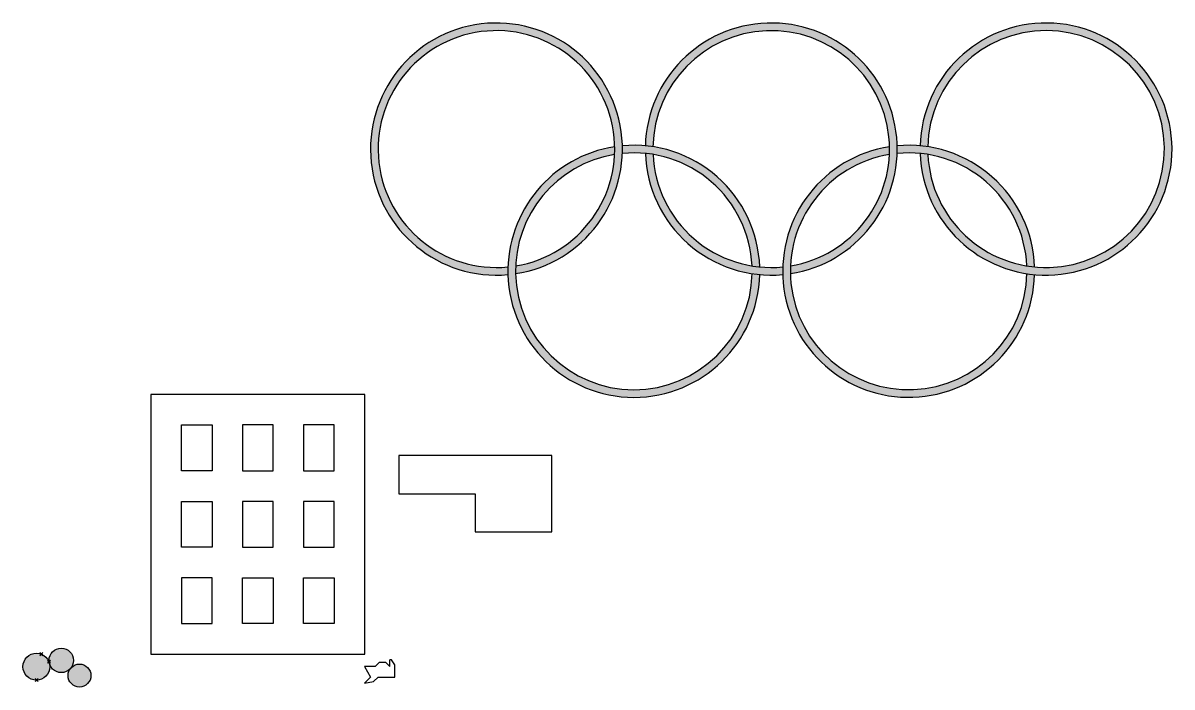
# Model space of a CAD drawing. Header units: millimetres. Extents: x -346 to 2373, y -2 to 1989.
# Drawn here: x -7 to 746, y -2 to 433 of the extents above; entities that cross this region are included whole.
import ezdxf

# ---------------------------------------------------------------- set-up
doc = ezdxf.new("R2010")
doc.units = ezdxf.units.MM
doc.header["$PDMODE"] = 35

msp = doc.modelspace()

# ---------------------------------------------------------------- hatches: boundary and pattern name
h = msp.add_hatch(color=4)
h.dxf.hatch_style = 1
h.paths.add_polyline_path([(315.705, 274.102, 0.0163704), (315.64, 269.029, 65.663238), (310.653, 268.418, -0.0152292), (310.674, 273.442, -61.0858532)])
h = msp.add_hatch(color=7)
h.dxf.hatch_style = 1
h.paths.add_polyline_path([(495.705, 274.102, 0.0163704), (495.64, 269.029, 2.1390721), (400.653, 352.73, -0.0152292), (405.64, 352.119, -2.1327263)])
h.paths.add_polyline_path([(405.705, 347.046, 0.0163704), (400.674, 347.705, 0.43089), (490.653, 268.418, -0.0152292), (490.674, 273.442, -0.429538)])
h = msp.add_hatch(color=1)
h.dxf.hatch_style = 1
h.paths.add_polyline_path([(585.705, 347.046, 0.0163704), (580.674, 347.705, 65.663238), (580.653, 352.73, -0.0152292), (585.64, 352.119, -61.0858532)])
h = msp.add_hatch(color=2)
h.dxf.hatch_style = 1
h.paths.add_polyline_path([(380.544, 347.046, 0.0163704), (380.609, 352.119, 0.3777279), (310.653, 268.418, 0.9742017), (475.596, 268.418, -0.0152292), (470.609, 269.029, -0.9802572), (315.64, 269.029, -0.3728925)])
h = msp.add_hatch(color=2)
h.dxf.hatch_style = 1
h.paths.add_polyline_path([(385.596, 352.73, -0.0065336), (385.625, 350.574, -0.0086948), (385.575, 347.705, -0.429538), (470.544, 274.102, 0.0163704), (475.575, 273.442, 0.43089)])
h = msp.add_hatch(color=3)
h.dxf.hatch_style = 1
h.paths.add_polyline_path([(560.544, 347.046, 0.0163704), (560.609, 352.119, 2.1390721), (655.596, 268.418, -0.0152292), (650.609, 269.029, -2.1327263)])
h.paths.add_polyline_path([(565.596, 352.73, -0.0152292), (565.575, 347.705, -0.429538), (650.544, 274.102, 0.0163704), (655.575, 273.442, 0.43089)])
h = msp.add_hatch(color=4)
h.dxf.hatch_style = 1
h.set_gradient(color1=(0, 0, 255), color2=(255, 255, 0), name='HEMISPHERICAL')
h.paths.add_polyline_path([(26.09, 15.919, 1), (10.09, 15.919, 1)])
h = msp.add_hatch(color=4)
h.dxf.hatch_style = 1
h.set_gradient(color1=(0, 0, 255), color2=(255, 255, 0), name='SPHERICAL')
h.paths.add_polyline_path([(-7.002, 11.8, 1), (10.602, 11.8, 1)])
h = msp.add_hatch(color=4)
h.dxf.hatch_style = 1
h.set_gradient(color1=(0, 0, 255), color2=(255, 255, 0), name='INVHEMISPHERICAL')
h.paths.add_polyline_path([(37.5, 6, 1), (22.5, 6, 1)])

# ---------------------------------------------------------------- linework, layer by layer
for p, q in [((339.291, 150), (239.291, 150)), ((239.291, 150), (239.291, 125)), ((339.291, 100), (339.291, 150)), ((239.291, 125), (289.291, 125)), ((289.291, 125), (289.291, 100)), ((289.291, 100), (339.291, 100)), ((233.296, 11.928), (233.296, 16.196)), ((234.296, 16.196), (233.296, 16.196)), ((236.639, 13), (234.296, 16.196)), ((223.639, 11.928), (216.639, 11.928)), ((216.639, 11.928), (220.639, 5)), ((223.639, 11.928), (226.468, 14.757)), ((226.468, 14.757), (230.468, 14.757)), ((230.468, 14.757), (233.296, 11.928)), ((236.639, 5), (236.639, 13)), ((216.639, 1), (220.639, 5)), ((216.639, 1), (222.639, 2)), ((222.639, 2), (225.639, 5)), ((225.639, 5), (236.639, 5))]:
    msp.add_line(p, q)
for points in [[(76.844, 20), (216.844, 20), (216.844, 190), (76.844, 190)], [(96.844, 170), (116.844, 170), (116.844, 140), (96.844, 140)], [(156.844, 170), (136.844, 170), (136.844, 140), (156.844, 140)], [(196.844, 170), (176.844, 170), (176.844, 140), (196.844, 140)], [(96.844, 120), (116.844, 120), (116.844, 90), (96.844, 90)], [(156.844, 120), (136.844, 120), (136.844, 90), (156.844, 90)], [(196.844, 120), (176.844, 120), (176.844, 90), (196.844, 90)], [(96.844, 40), (116.844, 40), (116.844, 70), (96.844, 70)], [(156.844, 40), (136.844, 40), (136.844, 70), (156.844, 70)], [(196.844, 40), (176.844, 40), (176.844, 70), (196.844, 70)]]:
    msp.add_lwpolyline(points, close=True)
for centre, radius in [((18.09, 15.919), 8), ((1.8, 11.8), 8.802), ((30, 6), 7.5)]:
    msp.add_circle(centre, radius)
for centre, radius, start, end in [((303.125, 350.574), 82.5, 278.725566, 275.235555), ((483.125, 350.574), 82.5, 278.725566, 178.502634), ((663.125, 350.574), 82.5, 181.992645, 178.502634), ((303.125, 350.574), 77.5, 279.341986, 275.590501), ((483.125, 350.574), 77.5, 279.341986, 178.85758), ((663.125, 350.574), 77.5, 182.609065, 178.85758), ((393.125, 270.574), 82.5, 98.725566, 181.497366), ((393.125, 270.574), 77.5, 99.341986, 181.14242), ((393.125, 270.574), 77.5, 2.609065, 95.590501), ((393.125, 270.574), 82.5, 1.992645, 95.235555), ((483.125, 350.574), 82.5, 181.992645, 275.235555), ((483.125, 350.574), 77.5, 182.609065, 275.590501), ((573.125, 270.574), 82.5, 98.725566, 358.502634), ((573.125, 270.574), 77.5, 99.341986, 358.85758), ((573.125, 270.574), 77.5, 2.609065, 95.590501), ((573.125, 270.574), 82.5, 1.992645, 95.235555), ((393.125, 270.574), 82.5, 181.497366, 358.502634), ((393.125, 270.574), 77.5, 181.14242, 358.85758)]:
    msp.add_arc(centre, radius, start, end)
at = {"ltscale": 0.5}
for p in [(5, 20), (10, 15), (2, 3)]:
    msp.add_point(p, dxfattribs=at)

doc.saveas('drawing.dxf')
